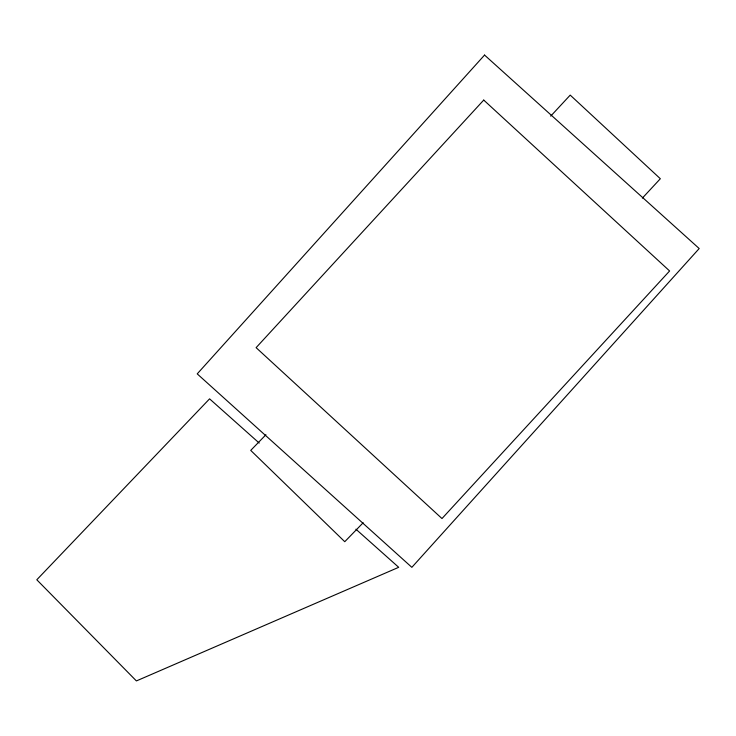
<?xml version="1.0" encoding="UTF-8"?>
<svg xmlns="http://www.w3.org/2000/svg" width="736" height="736" viewBox="0 0 736 736"><rect width="100%" height="100%" fill="white"/><g stroke="black" fill="none" stroke-linecap="round" stroke-linejoin="round"><path stroke-width="1.1" d="M642.381 198.094L660.339 178.738L570.216 95.11L550.694 116.15M265.935 434.737L250.728 450.395L344.761 541.705L363.17 522.744M259.21 443.063L209.576 398.848L36.8 579.775L136.399 680.929L398.7 567.309L355.911 529.193M484.555 55.071L197.22 373.87L411.856 567.336L699.2 248.538L484.555 55.071M483.727 100.078L256.11 347.659L441.986 518.549L669.613 270.968L483.727 100.078"/></g></svg>
